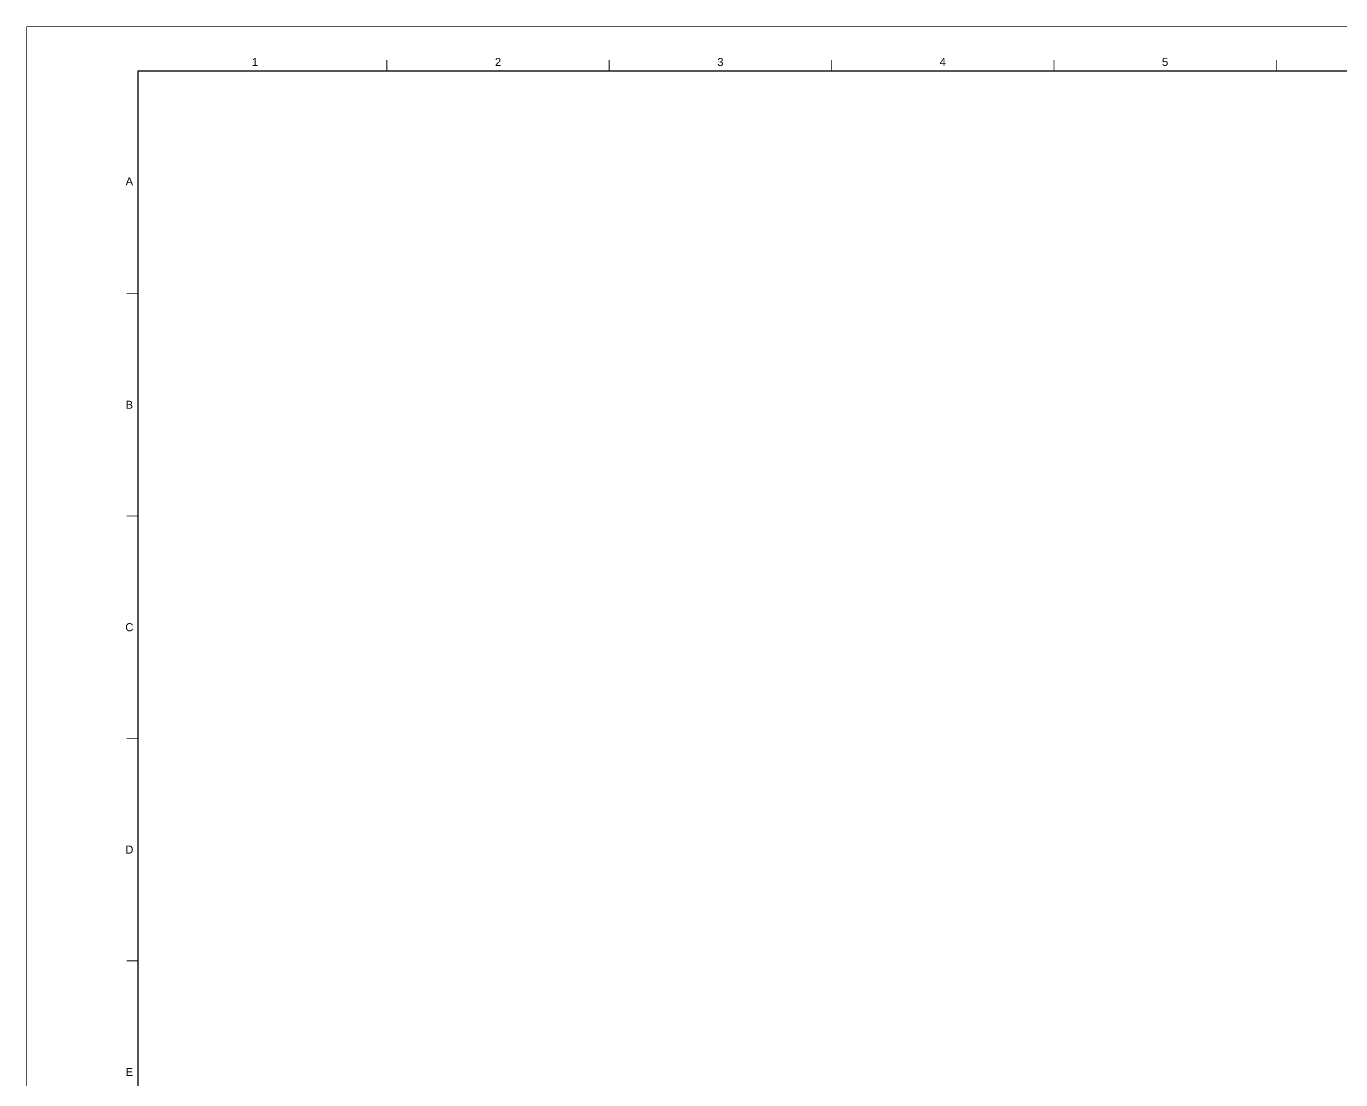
# Paper-space layout 'A000' of a CAD drawing. Header units: millimetres. Extents: x -1 to 593, y -175 to 419.
# Drawn here: x -0.9 to 294.7, y 182.4 to 419.2 of the extents above; entities that cross this region are included whole.
import ezdxf
from ezdxf.enums import TextEntityAlignment as Align

# ---------------------------------------------------------------- set-up
doc = ezdxf.new("R2010")
doc.units = ezdxf.units.MM
doc.header["$MEASUREMENT"] = 0
doc.layers.add('G-ANNO-NPLT', color=210, linetype='Continuous', plot=False)
doc.layers.add('G-ANNO-TEXT', color=3, linetype='Continuous')
doc.layers.add('G-ANNO-TTLB', color=3, linetype='Continuous')
doc.styles.add('ARIAL', font='arial.ttf')

psp = doc.layouts.new('A000')

# ---------------------------------------------------------------- linework, layer by layer
at = {"layer": 'G-ANNO-NPLT', "const_width": 0.18}
for points in [[(590.23, 419.11), (-0.77, 419.11)], [(-0.77, -174.89), (-0.77, 419.11)]]:
    psp.add_lwpolyline(points, dxfattribs=at)
at = {"layer": 'G-ANNO-TTLB'}
for p, q in [((24.23, 409.11), (24.23, 8.31)), ((580.23, 409.11), (24.23, 409.11))]:
    psp.add_line(p, q, dxfattribs=at)
at = {"layer": 'G-ANNO-TTLB', "const_width": 0.18, "flags": 128}
for points in [[(80.23, 411.61), (80.23, 409.11)], [(130.23, 411.61), (130.23, 409.11)], [(180.23, 411.61), (180.23, 409.11)], [(230.23, 411.61), (230.23, 409.11)], [(280.23, 411.61), (280.23, 409.11)], [(-0.77, 403.61), (-0.77, 401.11)], [(24.23, 359.11), (21.73, 359.11)], [(24.23, 359.11), (21.73, 359.11)], [(24.23, 309.11), (21.73, 309.11)], [(24.23, 259.11), (21.73, 259.11)], [(24.23, 209.11), (21.73, 209.11)]]:
    psp.add_lwpolyline(points, dxfattribs=at)

# ---------------------------------------------------------------- texts
at = {"layer": 'G-ANNO-TEXT', "style": 'ARIAL'}
for s, p in [('1', (50.58, 411.18)), ('2', (105.23, 411.18)), ('3', (155.23, 411.18)), ('4', (205.23, 411.18)), ('5', (255.23, 411.18)), ('A', (22.31, 384.33)), ('B', (22.31, 334.11)), ('C', (22.31, 284.11)), ('D', (22.31, 234.11)), ('E', (22.31, 184.11))]:
    psp.add_text(s, height=1.8, dxfattribs=at).set_placement(p, align=Align.MIDDLE_CENTER)

doc.saveas('drawing.dxf')
